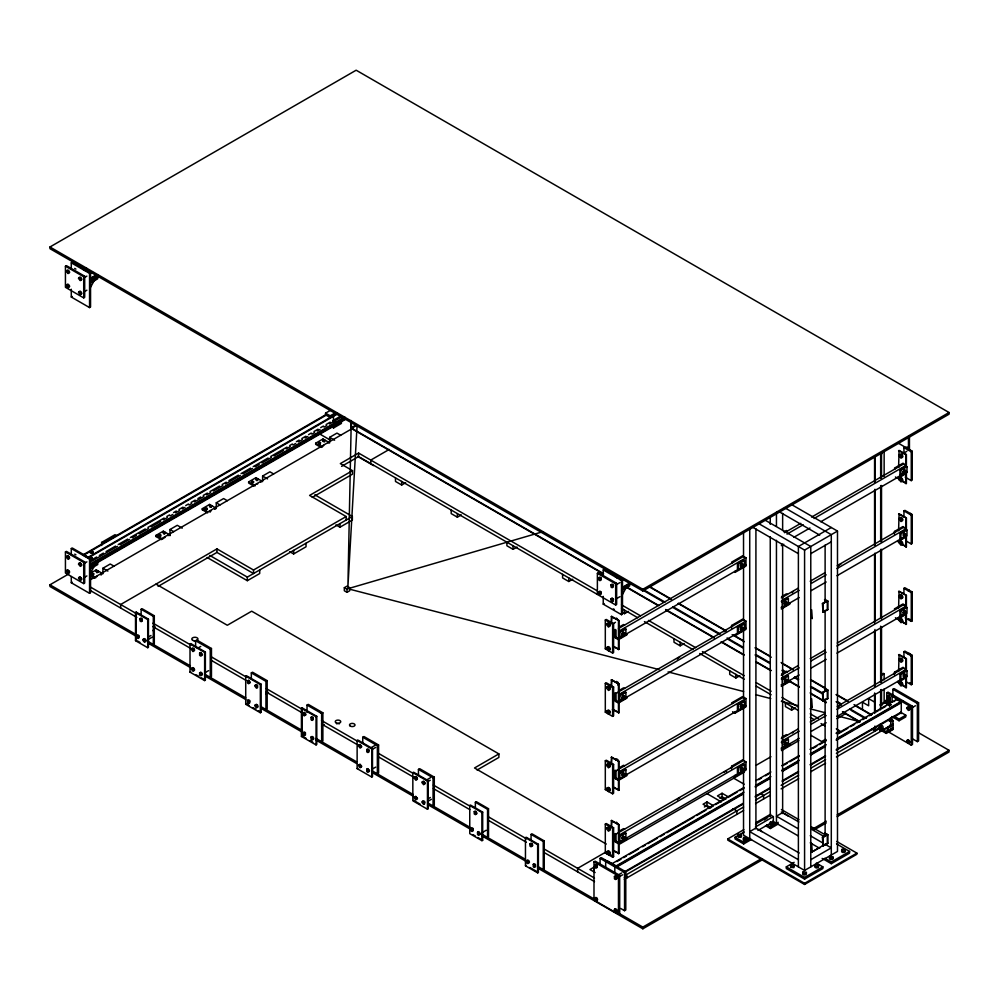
<?xml version="1.0" encoding="UTF-8"?>
<svg xmlns="http://www.w3.org/2000/svg" width="999" height="999" viewBox="0 0 999 999"><rect width="100%" height="100%" fill="white"/><g stroke="black" fill="none" stroke-linecap="round" stroke-linejoin="round"><path stroke-width="1.5" d="M351.236 421.89L347.889 587.175L357.13 424.762M742.17 564.91L741.458 564.26L740.759 565.734M786.051 602.921C786.026 600.674 783.366 604.345 785.339 603.945M904.657 471.103C904.47 468.693 901.96 473.039 904.132 472.003M904.657 611.85C904.632 609.615 901.972 613.274 903.945 612.887M67.745 285.14L68.993 285.252L68.481 286.401M79.932 292.17L80.482 291.671L81.369 292.782M67.745 570.866L68.993 570.991L68.481 572.127M79.932 563.823L80.482 563.324L81.369 564.435M79.932 577.897L80.669 577.472L81.369 578.508M137.587 635.963L138.836 636.088L138.324 637.225M144.181 639.76C144.83 637.849 146.666 641.982 144.718 640.883M192.695 668.756C193.344 666.845 195.18 670.978 193.232 669.879M256.194 685.714L257.292 685.614L257.292 687.075M311.9 717.881L312.999 717.781M367.607 769.742C368.256 767.831 370.105 771.977 368.156 770.878M415.509 777.697C416.171 775.786 418.007 779.919 416.059 778.82M478.409 832.729C479.07 830.818 480.906 834.952 478.958 833.865M528.971 862.137L527.747 860.614M608.104 647.926L608.965 647.427L609.815 648.9M595.704 865.683L596.803 865.584M608.104 788.673C608.666 786.588 611.051 790.709 608.965 790.147M595.704 898.538C596.353 896.627 598.189 900.761 596.241 899.662M900.661 479.021C901.223 476.935 903.596 481.056 901.51 480.494M900.661 596.016C901.223 593.93 903.596 598.051 901.51 597.489M908.091 740.808C908.728 738.91 910.613 742.994 908.64 741.932M746.353 839.585L745.142 840.284L743.943 839.585M791.22 866.682L791.782 867.469M624.45 698.351L624.45 695.928L623.239 696.628L623.239 699.038M624.45 775.761L624.45 773.351L623.239 774.038L623.239 776.46M743.056 629.87L743.056 627.459L741.845 628.159L741.845 630.569M743.056 707.28L743.056 704.869L741.845 705.569L741.845 707.979M786.937 604.532L786.937 602.122L785.127 604.37L785.726 605.232M786.937 681.955L786.937 679.532L785.726 680.232L785.726 682.642M905.544 536.063L905.544 533.641L904.332 534.34L904.332 536.75M905.544 613.473L905.544 611.063L904.332 611.763L904.332 614.173M153.097 630.769L154.982 626.535M81.369 279.146L80.482 279.221M81.369 293.219L80.482 293.294M81.369 564.872L80.482 564.959M81.369 578.945L80.482 579.033M140.909 618.93L142.345 619.979M192.72 648.851L194.056 649.412L193.232 650.174M248.426 700.711L249.65 701.036L249.313 702.26M361.176 766.445L360.177 764.722M423.339 801.697L424.675 802.272L424.051 803.171M471.853 828.72L472.752 828.646M599.725 577.971L600.624 577.897M608.141 623.925L608.965 623.663L609.79 624.875M609.79 688.723L608.965 688.973M534.14 864.684L535.364 865.022L535.039 866.245M608.141 764.672L608.965 764.422L609.79 765.634M615.322 909.639L616.67 910.214L615.846 910.976M900.686 455.02L906.805 451.311M900.686 682.879L901.51 682.617L902.334 683.828M892.582 721.478L891.67 720.142M908.116 707.754L909.452 708.316L908.64 709.078M85.452 270.904L85.814 270.105M85.452 556.63L85.814 555.831M90.759 552.197L90.385 552.984L92.77 553.359L93.132 552.559L92.133 551.985M92.058 574.2L91.758 574.837L93.656 575.124L93.157 574.025M98.339 571.203L96.141 571.54L97.54 570.741M96.628 576.885L96.928 576.248M101.024 574.35L102.41 573.551M101.024 575.112L101.311 574.475M159.091 535.489L158.804 536.126L160.702 536.426L160.19 535.327M165.384 532.492L163.187 532.829L164.585 532.03M163.674 538.186L165.072 537.375M168.069 535.651L169.455 534.84M209.802 506.218L209.515 506.855L211.413 507.142L210.901 506.043M210.002 511.438L211.388 510.639M210.002 512.2L210.29 511.563M214.385 508.903L215.784 508.104M256.119 479.47L256.631 480.569L257.73 480.407L257.218 479.308M260.702 482.167L262.1 481.356M318.781 443.306L319.293 444.405L320.392 444.23L319.88 443.131M323.164 440.771L322.877 441.396L324.775 441.695L324.263 440.596M323.364 445.991L323.651 445.354M617.407 578.021L617.769 577.222M741.608 836.138L741.096 837.249L737.761 836.725M743.731 838.773L743.219 839.884L744.63 840.696L746.553 840.396L747.065 839.285M764.485 819.979L764.997 818.868L766.92 818.568M770.454 823.351L769.942 824.462L771.353 825.274L773.276 824.974L773.788 823.863M794.317 866.57L793.793 867.681L790.471 867.157M803.171 873.089L802.659 874.2L804.07 875.012L805.993 874.712L806.505 873.601M815.359 866.046L814.847 867.157L816.258 867.969L818.181 867.681L818.693 866.57M829.894 857.666L829.37 858.778L830.781 859.59L832.704 859.29L833.228 858.178M845.416 851.136L844.892 852.247L842.969 852.547L841.57 851.735M740.946 628.146L740.833 629.233L741.832 628.958M740.946 768.893L740.946 770.092L741.832 769.717M784.827 680.219L784.715 681.306M90.572 287.25L95.042 279.046M90.572 572.976L95.042 564.772M621.778 595.741L626.248 587.524M903.583 534.115L903.583 535.576M67.27 270.779L67.87 269.93L69.68 272.178L69.081 273.039L67.87 272.34M67.27 284.865L67.87 284.003L69.68 286.251L69.081 287.113L67.87 286.413M79.458 277.822L80.07 276.96L81.881 279.221L81.269 280.07L80.07 279.37M79.458 291.895L80.07 291.034L81.881 293.294L81.269 294.143L80.07 293.456M67.27 556.518L67.87 555.656L69.68 557.904L69.081 558.766L67.87 558.066M67.27 570.591L67.87 569.73L69.68 571.977L69.081 572.839L67.87 572.14M79.458 563.548L80.07 562.687L81.881 564.947L81.269 565.809L80.07 565.109M79.458 577.622L80.07 576.773L81.881 579.02L81.269 579.882L80.07 579.183M140.409 618.868L141.009 618.006L142.22 618.706L142.22 621.116M137.113 635.689L137.725 634.827L138.923 635.526L138.923 637.936M143.694 639.485L144.306 638.623L145.504 639.323L146.116 640.883L145.504 641.733L144.306 641.046M153.084 637.362L153.684 636.513M192.22 648.776L192.819 647.914L194.018 648.613L194.63 650.174L194.018 651.023L192.819 650.337M192.22 668.481L192.819 667.619L194.018 668.319L194.63 669.879L194.018 670.729L192.819 670.042M200.012 672.989L200.624 672.127L201.823 672.827L202.435 674.375L201.823 675.237L200.624 674.537M247.914 680.943L248.526 680.082L250.337 682.329L249.725 683.191L248.526 682.492M255.719 685.439L256.331 684.577L257.53 685.277L257.53 687.699M247.914 700.649L248.526 699.787L249.725 700.486L249.725 702.896M255.719 705.144L256.331 704.283L257.53 704.982L258.129 706.543L257.53 707.404L256.331 706.705M303.621 713.099L304.233 712.237L306.044 714.497L305.432 715.346L304.233 714.66M311.426 717.607L312.025 716.745L313.236 717.444L313.236 719.854M303.621 732.804L304.233 731.942L305.432 732.642L305.432 735.052M311.426 737.312L312.025 736.45L313.236 737.15L313.836 738.698L313.236 739.56L312.025 738.86M359.328 745.266L359.94 744.405L361.75 746.653L361.139 747.514L359.94 746.815M367.132 749.762L367.732 748.9L368.943 749.6L368.943 752.022M359.328 764.972L359.94 764.11L361.75 766.358L361.139 767.22L359.94 766.52M367.132 769.467L367.732 768.618L369.543 770.866L368.943 771.727L367.732 771.028M415.035 777.422L415.646 776.56L416.845 777.259L417.457 778.82L416.845 779.67L415.646 778.983M422.839 781.93L423.439 781.068L425.249 783.316L424.65 784.178L423.439 783.478M415.035 797.127L415.646 796.265L417.457 798.526L416.845 799.375L415.646 798.688M422.839 801.635L423.439 800.773L424.65 801.473L424.65 803.883M599.225 577.909L599.825 577.047L601.036 577.747L601.036 580.157M599.225 591.982L599.825 591.121L601.036 591.82L601.036 594.23M611.413 584.939L612.012 584.078L613.224 584.777L613.224 587.187M474.65 811.837L475.249 810.976L477.06 813.223L476.461 814.085L475.249 813.386M607.554 623.838L608.254 622.839L609.665 623.651L610.364 625.461L609.665 626.473M615.771 619.093L616.483 618.094L618.593 620.716M471.353 828.658L471.953 827.796L473.164 828.496L473.164 830.906M607.554 647.602L608.254 646.603L609.665 647.414L610.364 649.225L609.665 650.224M477.934 832.454L478.546 831.593L480.344 833.853L479.745 834.714L478.546 834.015M607.554 687.175L608.254 686.176L609.665 686.987L610.364 688.811L609.665 689.809M617.894 685.064L618.593 684.065L617.894 682.242L616.483 681.43M607.554 710.938L608.254 709.939L609.665 710.751L610.364 712.562L609.665 713.561M530.357 843.993L530.956 843.144L532.167 843.83L532.767 845.391L532.167 846.253L530.956 845.554M527.06 860.813L527.659 859.964L528.871 860.651L529.47 862.212L528.871 863.074L527.659 862.374M533.641 864.622L534.24 863.76L535.452 864.46L535.452 866.87M607.554 764.597L608.254 763.598L609.665 764.41L610.364 766.221L609.665 767.22M615.771 759.852L616.483 758.84L617.894 759.665L618.593 761.475M607.554 788.348L608.254 787.349L609.665 788.161L610.364 789.984L609.665 790.983M607.554 827.934L608.254 826.935L609.665 827.746L610.364 829.557L609.665 830.556M595.229 865.409L595.829 864.547L597.04 865.246L597.04 867.656M607.554 851.697L608.254 850.686L609.665 851.51L610.364 853.321L609.665 854.32L608.254 853.508M608.516 854.982L609.215 853.983L608.516 852.172L607.105 851.36L606.405 852.359L607.105 854.17M900.099 454.945L900.811 453.933L902.209 454.757L902.921 456.568L902.209 457.567M908.328 450.187L909.028 449.188L910.439 450M595.229 898.263L595.829 897.402L597.04 898.101L597.639 899.649L597.04 900.511L595.829 899.812M614.822 876.722L615.434 875.861L616.633 876.56L617.245 878.121L616.633 878.97L615.434 878.283M623.126 871.927L623.726 871.066L624.937 871.765L624.937 874.187M900.099 478.696L900.811 477.697L902.209 478.509L902.921 480.319L902.209 481.331M614.822 909.577L615.434 908.715L616.633 909.415L617.245 910.963L616.633 911.825L615.434 911.125M624.937 907.03L624.937 904.619M900.099 518.281L900.811 517.282L902.209 518.094L902.921 519.905L902.209 520.904M900.099 542.032L900.811 541.033L902.209 541.845L902.921 543.668L902.209 544.667M900.099 595.691L900.811 594.692L902.209 595.504L902.921 597.315L902.209 598.326M908.328 590.946L909.028 589.947M900.099 619.455L900.811 618.456L902.209 619.268L902.921 621.078L902.209 622.077M900.099 659.028L900.811 658.029L902.209 658.841L902.921 660.664L902.209 661.663M908.328 654.283L909.028 653.284L910.439 654.095L911.138 655.906M888.011 696.365L888.623 695.504L890.434 697.752L889.822 698.613L888.623 697.914M900.099 682.792L900.811 681.793L902.209 682.604L902.921 684.415L902.209 685.414M888.835 732.042L889.447 731.181M890.434 730.606L889.822 731.468L888.623 730.769M907.616 707.679L908.216 706.817L909.427 707.517L910.027 709.078L909.427 709.927L908.216 709.24M917.731 705.144L918.331 704.283L916.52 702.035M907.616 740.534L908.216 739.672L910.027 741.92L909.427 742.781L908.216 742.082M917.731 737.986L917.731 735.576M92.595 272.24L91.334 272.54L91.334 271.678M159.303 535.764L160.502 535.764M323.376 441.034L324.151 441.62L324.151 440.846M815.721 866.52L815.721 867.207M832.467 858.653L830.132 858.653M741.096 627.921L742.17 627.809M741.096 768.681L742.195 768.768M248.489 680.843L249.126 680.794M313.149 719.193L313.149 718.006M304.195 732.717L305.02 732.791M367.707 749.675L369.043 750.649M600.948 579.495L600.948 578.296M599.8 591.883L600.624 591.97M600.948 593.568L600.948 592.382M611.987 584.852L613.249 585.576L612.812 586.563M611.987 598.925L612.624 598.863M473.076 830.244L473.076 829.058M608.229 710.838L609.702 711.688M900.773 541.933L902.334 543.069M609.702 829.669L608.965 829.732M608.229 851.585L609.79 852.721M596.952 866.995L596.952 865.808M615.396 876.635L616.733 877.609M900.773 619.343L902.247 620.204L901.51 621.253M92.37 574.388L92.857 575.062L93.456 574.462M211.201 506.88L210.265 506.331M772.714 826.335L773.026 825.674M803.72 873.413L803.72 874.387M817.619 867.357L817.619 866.37M622.864 696.078L622.127 697.339L622.864 697.764M903.758 533.928L904.657 534.003M785.152 679.819L786.051 679.894M622.864 836.825L622.127 838.099L622.864 838.511M49.95 246.99L356.156 70.205L949.05 412.512L949.05 414.198L642.844 590.983L49.95 248.676L49.95 246.99L642.844 589.298L949.05 412.512M65.434 266.209L66.409 265.634L84.69 276.199L84.69 297.315L83.716 297.877L65.434 287.312L65.434 266.209L83.716 276.76L84.69 276.199M71.279 269.043L71.279 262.824L72.253 262.262L90.547 272.814L90.547 307.018L89.56 307.58L71.279 297.028L71.279 289.248M83.741 269.418L86.438 267.869M71.279 262.824L89.56 273.376L90.547 272.814M84.603 277.447L86.876 276.124M89.86 278.559L96.603 274.663M90.459 278.908L97.215 275.012M90.459 280.182L98.564 275.499M90.459 280.881L98.564 276.211M91.034 281.268L97.727 277.397L97.727 278.796L91.034 282.667M71.279 297.028L72.253 296.466M84.603 291.521L86.876 290.209M65.434 551.935L66.409 551.373L84.69 561.925L84.69 583.041L83.716 583.603L65.434 573.039L65.434 551.935L83.716 562.487L84.69 561.925M71.279 554.77L71.279 548.551L72.253 547.989L90.547 558.541L90.547 592.744L89.56 593.319L71.279 582.754L71.279 576.535M101.636 545.491L101.636 542.432L115.047 534.69L116.508 535.539M335.414 412.812L330.182 415.821L330.182 417.52L325.549 414.835L325.549 413.149L330.781 410.139M83.129 554.807L326.124 414.51M83.741 555.157L326.723 414.872M87.762 557.479L337.5 413.286M87.762 558.179L337.5 413.998M71.279 548.551L89.56 559.115L90.547 558.541M84.603 563.174L86.876 561.863M89.885 560.901L96.628 557.005M99.338 555.444L103.384 553.109M106.081 551.548L115.534 546.091M118.232 544.53L127.685 539.073M130.382 537.512L145.23 528.946M147.927 527.385L164.123 518.031M166.833 516.471L169.53 514.91M173.576 512.574L176.274 511.013M178.983 509.465L183.029 507.117M185.727 505.556L188.424 504.008M191.121 502.447L195.18 500.112M197.877 498.551L200.574 496.99M203.272 495.429L207.33 493.094M210.027 491.533L219.48 486.076M222.178 484.515L226.224 482.18M228.921 480.619L238.374 475.162M241.071 473.613L250.524 468.156M253.222 466.595L268.069 458.017M270.766 456.468L286.975 447.115M289.673 445.554L292.37 443.993M296.416 441.658L299.126 440.097M301.823 438.536L305.869 436.201M308.566 434.64L311.276 433.079M313.973 431.518L318.019 429.183M320.716 427.622L323.414 426.061M326.124 424.513L330.169 422.165M339.473 416.795L332.867 420.616L337.5 423.289M136.388 636.388L49.95 586.488L49.95 584.802L68.831 573.901M91.846 561.176L117.495 546.366M120.192 544.805L129.645 539.348M132.343 537.799L136.388 535.452M139.086 533.891L148.539 528.446M151.236 526.885L160.689 521.428M163.386 519.867L167.432 517.532M170.142 515.971L172.839 514.41M175.537 512.849L179.583 510.514M182.293 508.953L184.99 507.392M189.036 505.057L191.733 503.496M194.43 501.948L203.883 496.491M206.581 494.93L210.639 492.594M213.336 491.033L222.789 485.576M225.487 484.016L240.334 475.449M243.032 473.888L252.485 468.431M255.182 466.87L259.228 464.535M261.938 462.974L271.378 457.517M274.076 455.956L283.529 450.499M286.226 448.951L290.284 446.603M292.982 445.042L295.679 443.494M298.376 441.933L302.435 439.597M305.132 438.037L307.829 436.476M311.875 434.14L314.585 432.579M317.282 431.019L319.98 429.458M324.026 427.122L326.723 425.562M329.433 424.001L341.396 417.095M89.86 564.298L344.817 417.095M90.459 564.647L344.106 418.206M142.507 535.164L145.205 533.603M161.401 524.25L164.098 522.689M265.347 464.235L268.044 462.687M284.24 453.334L286.95 451.773M90.459 565.909L345.429 418.706M90.459 566.62L345.429 419.418M91.034 566.995L97.727 563.124L97.727 564.535L91.034 568.394M331.281 426.598L333.604 427.934L341.396 423.426L341.396 421.74M71.279 582.754L72.253 582.192M90.172 573.401L96.266 569.88L102.972 573.751M161.363 539.622L155.994 536.525L155.994 535.389L163.312 531.168L170.017 535.039M207.68 512.874L202.322 509.777L202.322 508.653L209.628 504.433L216.333 508.304M254.008 486.126L248.639 483.029L248.639 481.905L255.956 477.684L262.662 481.555M321.041 447.427L315.684 444.33L315.684 443.206L323.002 438.986L329.695 442.844M84.603 577.247L86.876 575.936M155.994 536.525L159.653 534.403M202.322 509.777L204.758 508.366M102.922 572.877L102.922 568.231L110.24 564.01L113.961 566.158M169.967 535.714L169.967 529.52L177.285 525.299L182.23 528.159M216.284 507.43L216.284 502.784L223.601 498.563L227.322 500.699M262.612 480.681L262.612 476.036L269.917 471.815L273.639 473.963M329.645 441.983L329.645 437.337L336.963 433.104L340.684 435.252M355.906 425.05L351.036 427.859L603.533 573.638M356.268 425.674L351.398 428.496L351.398 422.265M90.809 579.507L353.396 427.897M597.252 590.846L358.591 453.059L340.309 463.611L352.497 470.654L352.497 474.163L312.275 497.39M341.608 466.371L358.591 456.568L615.671 604.994L616.645 604.432L616.645 583.316L598.351 572.764L597.377 573.326L597.377 594.43L598.351 593.868M346.154 520.054L346.154 516.533L253.521 570.017L216.945 548.901L120.654 604.507L120.654 608.016M352.497 470.654L309.59 495.417L346.154 516.533M389.235 449.438L370.779 460.089L370.779 463.611M158.104 586.401L216.945 552.422L253.521 573.538L253.521 570.017M135.514 612.524L136.251 612.1L148.439 619.143L148.439 647.29L147.715 647.714L135.514 640.671L135.514 612.524L147.715 619.567L148.439 619.143M141.134 609.29L142.108 608.728L154.296 615.759L154.296 643.918L153.322 644.48L153.322 616.321L141.134 609.29L141.134 615.209M153.322 616.321L154.296 615.759M395.479 477.872L395.479 481.443L401.673 485.014L405.619 482.742M135.514 640.671L136.251 640.259L136.251 612.1M209.802 555.456L247.327 577.11L352.347 516.483L352.347 520.054L339.96 527.197L335.939 524.887M148.339 637.012L150.974 635.489M207.13 557.479L247.327 580.694L259.703 573.538L259.703 569.967M289.623 551.623L293.644 553.946L306.031 546.79L306.031 543.219M148.052 639.56L152.01 637.275M190.01 643.98L190.734 643.556L205.369 652.01L205.369 680.157L204.633 680.581L190.01 672.14L190.01 643.98L204.633 652.434L205.369 652.01M195.617 640.746L196.828 640.047L211.463 648.488L211.463 676.635L210.24 677.347L210.24 649.188L195.617 640.746L195.617 646.678M197.352 648.401L200.762 646.428M210.24 649.188L211.463 648.488M451.186 510.027L451.186 513.611L457.367 517.182L461.326 514.897M190.01 672.14L190.734 671.715M344.33 587.687L347.015 586.138L349.687 587.687L349.687 590.771L347.015 592.32L344.33 590.771L344.33 587.687L347.015 589.223L349.687 587.687M205.157 672.602L208.566 670.641M245.717 676.148L246.441 675.724L261.076 684.165L261.076 712.324L260.339 712.737L245.717 704.295L245.717 676.148L260.339 684.59L261.076 684.165M251.323 672.901L252.535 672.202L267.17 680.644L267.17 708.803L265.946 709.502L265.946 681.355L251.323 672.901L251.323 678.833M265.946 681.355L267.17 680.644M506.893 542.195L506.893 545.766L513.074 549.338L517.032 547.065M245.717 704.295L246.441 703.87L249.101 705.406M265.821 693.88L268.481 692.344M301.423 708.303L302.148 707.879L316.783 716.333L316.783 744.48L316.046 744.904L301.423 736.463L301.423 708.303L316.046 716.758L316.783 716.333M307.03 705.069L308.241 704.37L322.877 712.811L322.877 740.958L321.653 741.67L321.653 713.511L307.03 705.069L307.03 712.474M321.653 713.511L322.877 712.811M562.587 574.35L562.587 577.934L568.781 581.505L572.739 579.22M301.423 736.463L302.148 736.038L302.148 707.879M321.528 726.048L324.188 724.512M603.234 576.161L603.234 569.942L604.208 569.38L622.489 579.932L622.489 614.135L621.515 614.697L603.234 604.145L603.234 596.378M619.717 579.57L622.414 578.009M597.377 573.326L615.671 583.878L616.645 583.316M603.234 569.942L621.515 580.494L622.489 579.932M615.409 585.214L619.967 582.592M357.13 740.471L357.854 740.047L372.49 748.488L372.49 776.648L371.753 777.06L357.13 768.618L357.13 740.471L371.753 748.913L372.49 748.488M362.737 737.237L363.948 736.525L378.584 744.967L378.584 773.126L377.36 773.825L377.36 745.679L362.737 737.237L362.737 743.156M622.414 587.3L630.506 582.629M622.414 588.011L630.506 583.329M621.64 589.16L629.682 584.515L629.682 585.913L621.64 590.559M603.234 604.145L604.208 603.583M615.409 599.3L619.967 596.665M371.241 747.589L374.65 745.629M881.031 454.233L881.805 453.783M377.36 745.679L378.584 744.967M372.265 749.387L375.686 747.414M605.307 620.004L606.281 619.442L613.598 623.663L613.598 652.497L612.624 653.059L605.307 648.838L605.307 620.004L612.624 624.238L613.598 623.663M611.151 622.702L611.638 616.346L618.955 620.566L618.955 649.4L613.598 646.865M898.588 467.37L899.075 450.399L906.393 454.632L906.393 466.77M903.945 453.658L903.945 447.589L904.919 447.028M909.44 436.039L909.44 448.476L908.453 449.038L908.453 436.6M622.015 612.237L624.487 613.661L628.446 611.388M357.13 768.618L357.854 768.194M613.099 623.663L615.459 622.302M611.151 616.633L618.955 620.566M898.588 450.686L906.393 454.632M903.945 447.589L911.263 451.81L912.237 451.248L898.014 443.007M372.265 769.093L375.686 767.12M618.718 627.335L623.588 624.512L624.562 625.074M784.003 531.905L786.438 530.494L787.412 531.056M618.468 628.596L743.531 556.393M784.552 532.704L800.773 523.351M811.575 517.107L903.945 463.773L902.971 463.211L894.442 468.144L895.416 468.706M897.964 467.332L899.175 466.633M618.955 631.131L745.978 557.792L745.978 566.071L735.002 572.402L735.002 571.278M786.987 534.115L803.208 524.75M814.01 518.518L905.893 465.459L903.458 464.06M618.831 632.017L624.924 628.496L625.911 629.058L625.911 634.69L619.805 638.211L618.831 637.649L618.831 632.017L619.805 632.579L625.911 629.058M737.437 563.536L743.531 560.027L744.505 560.589L744.505 566.221L738.411 569.73L737.437 569.168L737.437 563.536L738.411 564.098L744.505 560.589M899.924 469.73L906.018 466.208L906.992 466.77L906.992 472.402L900.898 475.924L899.924 475.362L899.924 469.73L900.898 470.292L906.992 466.77M623.463 634.44L622.252 635.139L621.653 634.278L623.463 632.017L624.063 632.879M742.07 565.958L740.858 566.658L740.259 565.796L740.858 564.248L742.07 563.548L742.669 564.41M904.557 472.152L903.346 472.852L902.746 471.99L904.557 469.742L905.156 470.591M618.831 637.649L623.713 634.827M899.924 475.362L902.359 473.951M745.978 564.947L618.468 638.561L616.033 637.15M793.743 537.362L809.964 528.009M820.766 521.765L906.393 472.34M781.318 545.666L783.765 544.255M895.416 476.973L897.851 478.384L906.393 473.464M605.307 648.838L606.281 648.276M898.588 476.473L899.075 479.233M898.588 479.508L906.393 483.454L906.393 471.316M905.169 477.122L911.263 480.644L912.237 480.069L912.237 451.248M831.293 527.509L798.388 546.503L798.388 866.857M412.837 772.627L413.561 772.202L428.196 780.656L428.196 808.803L427.46 809.227L412.837 800.786L412.837 772.627L427.46 781.081L428.196 780.656M418.444 769.392L419.655 768.693L434.29 777.135L434.29 805.281L433.067 805.993L433.067 777.834L418.444 769.392L418.444 775.324M759.19 523.876L804.582 550.087L837.487 531.081L837.487 851.435L804.582 870.441L743.531 835.189L743.531 771.44M810.776 553.658L831.293 541.808M425.799 780.419L430.357 777.784M433.067 777.834L434.29 777.135M427.972 781.543L430.257 780.231M605.307 683.353L606.281 682.792L613.598 687.012L613.598 715.833L612.624 716.395L605.307 712.175L605.307 683.353L612.624 687.574L613.598 687.012M611.151 686.038L611.638 679.695L618.955 683.915L618.955 712.737L612.375 709.502M898.588 530.719L899.075 513.748L906.393 517.969L906.393 530.107M903.945 516.995L903.945 510.926L904.919 510.364L912.237 514.585L912.237 543.419L911.263 543.98L906.393 541.158M674 638.673L674 642.257L680.194 645.829L684.153 643.543M611.151 679.969L618.955 683.915M898.588 514.023L906.393 517.969M903.945 510.926L911.263 515.147L912.237 514.585M477.072 770.017L498.888 757.429L498.888 753.908L474.513 767.981L606.268 844.055M428.084 798.8L430.357 797.489M618.718 690.671L623.588 687.849L624.562 688.411M731.593 628.259L731.593 625.499L742.557 619.168L745.978 621.141L745.978 629.407L735.002 635.751L735.002 634.615M781.568 596.64L786.438 593.831L787.412 594.393M894.442 534.24L894.442 531.48L902.971 526.548L903.945 527.11L837.249 565.621M427.972 801.248L431.393 799.287M626.997 696.977L626.997 698.101L618.468 703.021L615.059 701.061L615.059 692.782L616.033 693.343L743.531 619.73M781.318 597.914L798.064 588.249M810.226 581.231L825.087 572.639M618.955 694.467L745.978 621.141M781.593 600.574L799.15 590.434M811.313 583.416L826.173 574.837M836.987 568.593L905.893 528.808L903.458 527.397M618.831 695.354L624.924 691.832L625.911 692.394L625.911 698.026L619.805 701.548L618.831 700.986L618.831 695.354L619.805 695.916L625.911 692.394M737.437 626.885L743.531 623.364L744.505 623.925L744.505 629.557L738.411 633.066L737.437 632.504L737.437 626.885L738.411 627.447L744.505 623.925M899.924 533.066L906.018 529.545L906.992 530.107L906.992 535.739L900.898 539.26L899.924 538.698L899.924 533.066L900.898 533.628L906.992 530.107M788.386 598.588L787.412 598.026L781.318 601.548L782.292 602.11L788.386 598.588L788.386 604.22L782.292 607.742L781.318 607.18M623.463 697.777L622.252 698.476L621.653 697.614L623.463 695.366L624.063 696.216M742.07 629.295L740.858 629.994L740.259 629.133L740.858 627.584L742.07 626.885L742.669 627.747M785.951 603.97L784.739 604.657L784.14 603.808L784.739 602.247L785.951 601.548L786.55 602.409M621.278 699.575L624.924 697.464M745.978 628.284L618.468 701.897L616.033 700.486M781.318 607.879L799.15 597.589M811.313 590.559L826.173 581.98M836.987 575.736L906.393 535.676L906.393 546.79L899.075 542.569M781.318 609.003L789.859 604.083L789.859 602.946M906.393 536.8L897.851 541.72L897.851 540.596M605.307 712.175L606.281 711.613M824.5 602.659L825.112 599.487L827.909 601.111L827.909 609.552L823.039 612.362L822.427 603.571L827.297 600.761M469.755 805.494L470.492 805.069L482.679 812.112L482.679 840.259L481.943 840.683L469.755 833.641L469.755 805.494L481.943 812.537L482.679 812.112M475.362 802.259L476.336 801.697L488.523 808.728L488.523 836.887L487.549 837.449L487.549 809.29L475.362 802.259L475.362 808.179M822.427 603.571L827.909 601.111M823.638 611.313L827.909 609.552M487.549 809.29L488.523 808.728M729.707 670.841L729.707 674.412L735.901 677.984L739.859 675.711M605.307 760.763L606.281 760.202L613.598 764.422L613.598 793.243L612.624 793.805L605.307 789.585L605.307 760.763L612.624 764.984L613.598 764.422M611.151 763.448L611.638 757.105L618.955 761.325L618.955 790.147L613.598 787.624M898.588 608.129L899.075 591.158L906.393 595.379L906.393 607.517M903.945 594.405L903.945 588.349L904.919 587.774L912.237 592.007L912.237 620.829L911.263 621.39L905.169 617.869M482.292 832.529L486.238 830.244M611.151 757.379L618.955 761.325M898.588 591.433L906.393 595.379M903.945 588.349L911.263 592.569L912.237 592.007M618.718 768.081L623.588 765.271L624.562 765.833M781.568 674.063L786.438 671.241L787.412 671.803M626.997 774.387L626.997 775.511L618.468 780.444L615.059 778.471L615.059 770.192L616.033 770.753L743.531 697.14M781.318 675.324L798.064 665.659M810.226 658.641L825.087 650.062M837.249 643.031L903.945 604.532L902.971 603.97L894.442 608.891L895.416 609.452M618.955 771.877L745.978 698.551L745.978 706.83L735.002 713.161L732.567 711.75M781.593 677.984L799.15 667.844M811.313 660.826L826.173 652.247M836.987 646.003L905.893 606.218L903.458 604.807M618.831 772.764L624.924 769.255L625.911 769.817L625.911 775.449L619.805 778.958L618.831 778.396L618.831 772.764L619.805 773.326L625.911 769.817M737.437 704.295L743.531 700.774L744.505 701.335L744.505 706.967L738.411 710.489L737.437 709.927L737.437 704.295L738.411 704.857L744.505 701.335M899.924 610.489L906.018 606.967L906.992 607.529L906.992 613.161L900.898 616.67L899.924 616.108L899.924 610.489L900.898 611.051L906.992 607.529M788.386 675.998L787.412 675.436L781.318 678.958L782.292 679.52L788.386 675.998L788.386 681.63L782.292 685.152L781.318 684.59M623.463 775.187L622.252 775.886L621.653 775.024L622.252 773.476L623.463 772.776L624.063 773.638M742.07 706.718L740.858 707.417L740.259 706.555L740.858 704.994L742.07 704.295L742.669 705.157M904.557 612.899L903.346 613.598L902.746 612.737L904.557 610.489L905.156 611.351M899.924 616.108L902.359 614.71M745.978 705.706L618.468 779.32L616.033 777.909M781.318 685.289L799.15 674.999M811.313 667.981L826.173 659.39M836.987 653.159L906.393 613.086L906.393 624.2L898.588 620.267L898.588 617.232M781.318 686.413L789.859 681.493L789.859 680.369M895.416 617.732L897.851 619.143L906.393 614.21M605.307 789.585L606.281 789.023M525.462 837.661L526.198 837.237L538.386 844.267L538.386 872.427L537.649 872.851L525.462 865.808L525.462 837.661L537.649 844.692L538.386 844.267M531.068 834.415L532.042 833.853L544.23 840.896L544.23 869.043L543.256 869.605L543.256 841.458L531.068 834.415L531.068 840.346M543.256 841.458L544.23 840.896M824.5 691.608L825.112 688.448M785.414 702.996L785.414 706.58L791.608 710.152L795.566 707.866M810.451 679.869L827.909 690.059L827.909 698.513L823.039 701.323L822.427 692.532L827.297 689.71M822.427 692.532L827.909 690.059M525.462 865.808L526.198 865.384M605.307 824.1L606.281 823.538L613.598 827.759L613.598 856.593L612.624 857.154L605.307 852.934L605.307 824.1L612.624 828.321L613.598 827.759M611.151 826.797L611.638 820.441L618.955 824.662L618.955 853.496L613.598 850.961M898.588 671.465L899.075 654.495L906.393 658.716L906.393 670.853M903.945 657.754L903.945 651.685L904.919 651.123L912.237 655.344L912.237 684.165L911.263 684.727L906.393 681.917M823.638 700.262L827.909 698.513M611.151 820.728L618.955 824.662M898.588 654.782L906.393 658.716M903.945 651.685L911.263 655.906L912.237 655.344M881.043 674.687L883.366 673.338L884.14 673.788L884.14 679.857M880.656 675.799L884.14 673.788M618.718 831.418L623.588 828.608L624.562 829.17M731.593 769.018L731.593 766.258L742.557 759.914L745.978 761.887L745.978 770.167L735.002 776.498L735.002 775.374M781.568 737.399L786.438 734.59L787.412 735.152M894.442 674.987L894.442 672.227L902.971 667.307L903.945 667.869L837.249 706.38M626.997 837.724L626.997 838.848L618.468 843.78L615.059 841.807L615.059 833.528L616.033 834.09L743.531 760.476L743.531 707.679M781.318 738.661L798.064 728.995M810.226 721.977L825.087 713.398M618.955 835.226L745.978 761.887M781.593 741.333L799.15 731.181M811.313 724.163L826.173 715.584M836.987 709.34L905.893 669.555L903.458 668.144M618.831 836.113L624.924 832.592L625.911 833.154L625.911 838.785L619.805 842.307L618.831 841.732L618.831 836.113L619.805 836.675L625.911 833.154M737.437 767.632L743.531 764.11L744.505 764.672L744.505 770.304L738.411 773.825L737.437 773.263L737.437 767.632L738.411 768.194L744.505 764.672M899.924 673.826L906.018 670.304L906.992 670.866L906.992 676.498L900.898 680.019L899.924 679.457L899.924 673.826L900.898 674.387L906.992 670.866M788.386 739.347L787.412 738.773L781.318 742.294L782.292 742.856L788.386 739.347L788.386 744.967L782.292 748.488L781.318 747.926M623.463 838.523L622.252 839.222L621.653 838.373L623.463 836.113L624.063 836.975M742.07 770.054L740.858 770.753L740.259 769.892L740.858 768.331L742.07 767.644L742.669 768.493M785.951 744.717L784.739 745.416L784.14 744.555L784.739 743.006L785.951 742.307L786.55 743.169M745.978 769.043L618.468 842.656L616.033 841.245M781.318 748.626L799.15 738.336M811.313 731.318L826.173 722.739M836.987 716.495L906.393 676.423M781.318 749.762L789.859 744.829L789.859 743.706M906.393 677.547L897.851 682.479L897.851 681.355M606.443 851.71L577.634 868.343L577.634 871.865M619.417 844.217L744.367 772.077M756.33 765.172L770.941 756.73M781.568 750.599L798.85 740.621M836.925 718.643L846.215 713.274M605.307 852.934L606.281 852.359M899.075 683.328L906.393 687.549L906.393 675.411M593.993 861.875L595.217 861.175L619.692 875.311L619.692 913.511L618.468 914.21L593.993 900.087L593.993 861.875L618.468 876.011L619.692 875.311M600.087 862.949L600.087 858.366L601.311 857.654L625.786 871.79L625.786 909.989L624.562 910.688L620.704 908.466M886.787 700.474L886.787 692.831L887.999 692.132L912.487 706.268L912.487 744.467L911.263 745.167L887.249 731.168L887.249 727.584L888.223 728.159L893.106 725.336L893.106 728.908L888.223 731.73L888.223 728.159M892.881 695.429L892.881 689.322L894.105 688.611L918.581 702.747L918.581 740.946L917.357 741.645L912.199 738.673M713.461 805.731L706.967 801.972L703.071 804.232L709.565 807.979M728.583 797.002L722.077 793.256L717.444 795.928L723.95 799.675M892.119 702.26L892.119 696.203L893.593 695.354M884.814 700.986L887.487 699.437L888.71 700.137L888.71 701.273L886.026 702.821L884.814 700.986L886.026 701.685L888.71 700.137M881.031 704.158L889.56 699.225L890.296 699.65L890.296 704.245M704.37 806.992L706.967 805.494L710.863 807.741M719.767 798.101L722.077 796.765L725.986 799.025M890.296 699.65L880.544 705.282L879.819 704.857M881.031 705.781L881.805 705.344M890.783 705.144L889.197 704.645L889.322 703.733L890.783 704.582L889.56 705.843L886.275 703.234L887.249 702.672L889.934 703.658L887.249 702.672M825.586 739.26L821.665 741.52L810.701 735.189M836.038 733.229L839.959 730.968L836.3 728.858M743.893 787.562L611.525 863.973L616.158 866.657L743.119 793.356M756.043 780.544L770.903 771.965M781.705 765.721L799.262 755.581M810.064 749.35L826.273 739.984M837.087 733.753L896.515 699.437L901.148 702.11L836.313 739.547M886.275 703.234L888.96 704.22L889.934 703.658M616.92 861.563L620.978 859.227M623.676 857.666L626.373 856.106M629.083 854.545L638.536 849.088M642.582 846.74L645.292 845.191M647.989 843.631L657.442 838.173M660.152 836.613L664.198 834.265M666.895 832.704L693.918 817.107M696.615 815.559L706.068 810.089M708.766 808.541L712.824 806.193M715.521 804.632L724.974 799.175M727.684 797.614L737.137 792.157M739.834 790.596L743.893 788.261M758.74 779.682L761.45 778.121M765.496 775.786L768.194 774.225M784.402 764.872L787.112 763.311M789.809 761.75L799.262 756.293M812.774 748.488L816.82 746.153M819.53 744.592L826.273 740.696M838.436 733.678L847.889 728.221M850.586 726.66L854.644 724.312M857.342 722.752L860.039 721.203M862.749 719.642L866.795 717.294M869.505 715.734L872.202 714.185M874.899 712.624L878.958 710.277M881.655 708.716L885.713 706.38M893.818 701.698L896.515 699.437M889.934 704.22L888.96 704.22M889.56 705.282L890.783 704.582M615.546 866.295L743.855 792.219M756.018 785.202L770.866 776.623M781.68 770.379L799.237 760.251M810.039 754.008L826.248 744.655M837.05 738.411L900.536 701.76M892.119 696.203L901.273 701.485L902.734 700.636M755.269 786.338L770.129 777.759M782.292 770.741L798.488 761.375M810.651 754.357L825.511 745.778M743.119 794.055L616.158 867.357L616.158 866.657M755.269 787.037L770.129 778.458M782.292 771.44L798.488 762.087M810.651 755.069L825.511 746.49M836.313 740.247L901.148 702.821M617.956 875.112L621.615 873.001M624.263 871.965L743.119 803.346M755.269 796.328L770.129 787.749M782.292 780.731L798.488 771.378M810.039 764.71L825.511 755.781M836.313 749.537L901.148 712.112M624.263 872.664L743.119 804.045M755.269 797.027L770.129 788.448M782.292 781.43L798.488 772.077M810.651 765.059L825.511 756.48M836.313 750.237L901.148 712.811L900.536 712.462M886.787 692.831L911.263 706.967L912.487 706.268M892.881 689.322L917.357 703.446L918.581 702.747M618.993 876.91L622.639 874.799M911.775 707.866L915.434 705.756M872.239 729.195L874.937 730.756L881.031 726.81L874.575 730.544L874.575 727.434M888.873 720.691L890.746 721.778L892.931 720.504L892.981 724.287L836.375 756.967M625.024 875.474L743.556 807.03M755.581 800.087L770.341 791.57M781.118 785.339L798.638 775.224M810.763 768.231L825.599 759.665M836.375 753.446L880.843 727.771M624.325 877.696L626.997 876.148L626.997 877.846M894.192 716.258L899.075 719.068L905.781 715.209L905.781 716.895L899.075 720.766L891.757 716.545M879.819 727.834L879.819 730.893L883.466 728.783M892.931 723.601L890.746 724.874L890.746 721.778M879.819 730.893L880.544 731.318L890.296 725.686L889.56 725.262M624.325 879.395L743.556 810.551M755.581 803.608L770.341 795.092M781.118 788.86L798.638 778.745M810.763 771.74L825.599 763.186M593.993 900.087L595.217 899.375M882.554 729.582L886.275 731.73L890.296 729.407M881.318 730.556L886.275 733.416L892.981 729.545L892.981 727.859M836.675 841.445L856.892 853.121L856.892 854.257L804.582 884.452L727.734 840.097L727.734 838.96L743.83 829.669M755.906 822.701L770.666 814.185M755.519 824.113L770.916 815.221L773.351 816.633L773.351 821.553L757.954 830.444M751.523 839.422L743.681 843.943L735.052 838.96L735.052 837.274L744.193 832.005M755.394 826.997L773.351 816.633M735.052 837.274L743.681 842.257L750.212 838.486M766.708 824.699L770.404 826.835L778.233 822.314M765.471 825.674L770.404 828.521L778.233 824M617.182 912.287L642.844 927.109L761.55 858.578M812.811 828.983L826.298 821.19M837.087 814.959L949.05 750.324L949.05 752.01L837.087 816.645M537.499 867.969L642.844 928.795L762.899 859.477M814.16 829.894L826.298 822.876M824.5 836.3L825.112 833.141L827.909 834.752L827.909 843.206L823.039 846.016L822.427 837.224L827.297 834.402M822.427 837.224L827.909 834.752M822.427 845.666L827.909 843.206M810.988 852.434L825.112 844.292L831.293 847.864L810.776 859.714M816.333 863.099L822.864 866.857L822.864 868.556L804.582 879.108L786.3 868.556L786.3 866.857L794.13 862.337M813.011 851.435L819.542 847.664M786.3 866.857L804.582 877.422L822.864 866.857M824.774 858.228L831.293 861.987L849.587 851.435L849.587 853.121L831.293 863.685L822.152 858.403M727.734 838.96L804.582 883.328L856.892 853.121M319.243 443.419L319.405 444.155L320.179 443.568M91.334 552.347L91.758 553.271L92.37 552.422M91.334 557.417L91.758 558.341L92.37 557.492M741.458 565.946L740.833 565.896M622.864 634.427L622.227 633.516L623.488 632.792M622.864 775.174L622.227 774.275L623.563 773.701M900.911 454.707L902.334 455.969L901.51 456.743M200.699 672.789L201.923 673.875L201.224 674.525M257.292 706.78L257.118 705.132L256.293 705.906M305.195 714.735L305.02 713.086L304.195 713.848M305.195 734.44L305.195 732.979M900.911 658.803L902.247 659.777M880.044 727.21L880.119 727.921M531.93 845.641L531.743 843.993L530.931 844.754M349.363 588.299L542.557 531.793M83.441 269.742L84.815 269.53M328.047 442.819L329.146 442.657M256.606 484.065L257.705 483.891M214.685 509.028L215.784 508.866M83.441 555.469L84.815 555.257M615.396 576.86L616.77 576.648M741.832 704.919L740.759 706.48M785.714 742.919L784.715 744.642M612.812 600.636L612.812 599M880.381 726.698L880.818 728.184M249.313 682.554L249.313 680.931M476.036 813.461L476.036 811.825M349.375 589.123L659.003 669.567M668.069 671.915L743.581 691.533M755.669 694.667L770.778 698.601M781.343 701.348L797.964 705.656M810.039 708.803L825.149 712.724M837.237 715.858L859.889 721.74M903.583 676.323L903.583 674.862L904.657 674.762M901.51 520.079L902.359 519.58L901.51 518.106M68.481 558.054C70.454 558.441 67.795 554.782 67.77 557.017M201.224 654.82L201.948 654.395L201.224 653.134M360.539 746.802C362.525 747.19 359.852 743.531 359.827 745.766M424.051 783.466L424.775 783.041L424.051 781.78M416.059 796.902L416.958 798.014M257.267 479.595L257.267 480.282L256.268 480.044M771.016 824.65L772.714 824.65L772.714 823.663M906.817 446.965L909.44 448.476M906.018 471.84L906.992 472.402M902.734 481.343L906.393 483.454M894.442 531.48L895.416 532.042M902.734 544.68L906.393 546.79M792.095 504.882L837.487 531.081M784.552 507.667L831.293 534.652L831.293 855.007M779.145 511.7L819.704 535.114M765.384 520.304L810.776 546.503L810.776 866.857M752.434 527.122L798.388 553.658M781.318 543.831L782.292 544.393M908.578 618.718L912.237 620.829M902.734 622.09L906.393 624.2M824.5 599.837L827.297 601.46L827.297 609.902M745.978 557.792L742.557 555.831L731.593 562.162L732.567 562.724M743.531 565.646L744.505 566.221M811.65 609.79L812.262 618.593L811.65 618.231M787.412 603.658L788.386 604.22M906.018 675.936L906.992 676.498M894.442 672.227L895.416 672.789M909.802 682.754L912.237 684.165M901.51 684.727L906.393 687.549M888.71 701.273L887.487 699.437M889.56 705.843L888.099 704.432M900.898 712.387L905.781 715.209M874.837 702.21L868.643 698.638L868.643 705.781L862.462 702.21L862.462 709.365M743.531 628.995L744.505 629.557M917.981 732.392L949.05 750.324M731.593 625.499L732.567 626.061M890.134 718.893L892.931 720.504M890.384 719.268L892.981 720.766M892.119 724.774L893.106 725.336M650.137 586.888L670.391 598.588M678.496 603.259L725.749 630.544M733.853 635.227L743.306 640.684M755.456 647.702L770.304 656.281M781.118 662.512L793.268 669.53M810.813 679.657L825.674 688.236M836.475 694.48L847.277 700.711M854.033 704.607L871.578 714.747M649.775 587.1L671.378 599.575M678.121 603.471L725.386 630.756M732.142 634.652L744.292 641.67M755.094 647.914L771.29 657.267M782.092 663.498L792.894 669.742M836.113 694.68L848.263 701.698M855.007 705.594L871.215 714.959M824.5 688.798L827.297 690.409L827.297 698.863M892.119 728.346L893.106 728.908M643.381 589.61L664.984 602.085M673.089 606.755L720.354 634.04M727.097 637.949L743.306 647.302M756.805 655.094L770.304 662.886M782.467 669.904L785.164 671.465M794.617 676.922L798.663 679.258M812.175 687.062L822.976 693.294M837.824 701.872L840.521 703.433M849.974 708.89L866.183 718.244M644.367 591.021L663.274 601.935M672.727 607.392L718.631 633.903M728.084 639.36L742.944 647.926M755.094 654.944L769.942 663.523M782.092 670.541L784.802 672.102M794.255 677.559L798.301 679.894M810.451 686.912L822.602 693.93M836.113 701.723L841.508 704.844M850.961 710.301L864.46 718.094M616.77 577.597L617.769 578.171M74.7 268.394L75.912 269.093M325.549 413.149L330.182 415.821M626.485 586.888L658.89 605.606M665.646 609.502L714.26 637.562M722.352 642.245L743.955 654.72M756.118 661.738L770.966 670.304M788.523 680.444L799.325 686.675M810.127 692.919L826.323 702.272M842.532 711.625L860.089 721.765M872.239 728.771L874.937 730.331M603.533 574.063L351.036 428.284L351.036 420.492M626.485 587.312L657.542 605.244M665.646 609.927L714.26 637.986M721.003 641.882L743.955 655.132M756.118 662.15L770.966 670.729M788.523 680.868L799.325 687.1M811.475 694.118L826.323 702.697M842.532 712.05L858.74 721.403M787.412 681.068L788.386 681.63M811.65 698.751L812.262 707.542L811.65 707.192M621.515 604.857L640.384 615.746M648.476 620.416L695.654 647.664M702.397 651.548L744.18 675.674M756.318 682.679L771.141 691.246M781.93 697.464L798.101 706.805M810.239 713.81L818.331 718.481M329.645 437.337L334.603 440.197M319.805 434.041L330.307 440.109M621.515 608.366L637.687 617.707M644.43 621.603L692.956 649.625M699.7 653.508L744.18 679.195M756.318 686.201L771.141 694.767M781.93 700.986L798.101 710.326M810.239 717.332L814.285 719.667M821.028 723.563L825.074 725.898M357.617 456.406L373.539 465.596M613.349 608.866L614.323 609.427M315.684 443.206L322.39 447.077M745.978 698.551L742.557 696.578L731.593 702.909L732.567 703.483M624.924 634.128L625.911 634.69M743.531 706.405L744.505 706.967M787.412 744.405L788.386 744.967M614.085 646.578L618.955 649.4M314.835 494.817L352.347 516.483M262.612 476.036L267.557 478.896M615.334 682.092L616.733 682.904M248.639 481.905L255.344 485.776M743.531 769.742L744.505 770.304M731.593 766.258L732.567 766.82M733.728 778.221L744.118 784.215M761.001 793.955L763.598 795.454L763.598 798.975M614.085 709.927L618.955 712.737M824.5 833.491L827.297 835.114L827.297 843.556M781.405 809.54L798.925 819.655M811.063 826.66L824.537 834.44M798.863 821.977L782.642 812.612L776.448 816.195L798.076 828.683M811.026 829.008L824.537 836.812M781.293 812.012L788.686 816.283M836.525 843.893L849.587 851.435M810.239 835.701L822.402 842.731M811.65 843.443L812.262 852.234L811.65 851.885M772.726 821.203L798.076 835.826M810.239 842.856L819.704 848.313M216.284 502.784L220.005 504.932M707.017 793.643L721.303 801.885M732.979 808.641L736.875 810.888L736.875 814.41M799.175 853.021L755.918 828.046L749.725 831.618L798.388 859.714M202.322 508.653L207.68 511.75M758.266 829.57L761.962 831.705M615.334 759.515L616.733 760.326M624.924 774.874L625.911 775.449M169.967 529.52L173.689 531.668M614.085 787.337L618.955 790.147M155.994 535.389L162.7 539.26M498.888 753.908L251.686 611.188L227.31 625.262L155.994 584.09M616.483 822.189L618.593 824.812M615.334 822.851L616.733 823.663M101.636 542.432L103.097 543.281M614.085 850.673L618.955 853.496M609.939 854.482L613.598 856.593M102.922 568.231L107.88 571.091M74.7 554.133L75.912 554.82M604.133 859.752L605.332 860.451M600.087 858.366L624.562 872.489L624.562 910.688M624.562 874.749L626.997 876.148M90.297 574.875L95.667 577.971M90.297 575.998L94.318 578.321M319.842 712.237L321.054 712.936M375.549 744.392L376.76 745.092M595.142 872.539L589.947 869.542L593.843 867.282L593.843 870.803M90.609 587.162L136.826 613.848M152.997 623.176L190.747 644.979M210.964 656.643L246.016 676.885M266.233 688.561L302.635 709.565M321.503 720.466L356.556 740.696M378.122 753.159L413.174 773.388M433.391 785.064L469.792 806.081M488.661 816.97L526.411 838.76M543.931 848.888L594.517 878.084M200.624 652.422L202.435 654.67L201.823 655.531L200.624 654.832M90.609 590.684L136.826 617.357M152.997 626.698L190.747 648.488M210.964 660.164L246.016 680.406M266.233 692.082L302.635 713.086M321.503 723.988L356.556 744.218M378.122 756.668L413.174 776.91M433.391 788.586L469.792 809.602M488.661 820.491L526.411 842.282M543.931 852.397L594.517 881.605M49.95 584.802L136.388 634.702M148.439 641.658L190.409 665.896M204.92 674.275L245.779 697.864M260.627 706.43L302.51 730.606M316.009 738.411L356.531 761.8M372.04 770.753L413.249 794.555M427.747 802.921L469.98 827.297M481.456 833.928L525.349 859.265M537.499 866.283L595.579 899.812M148.539 643.406L190.409 667.582M205.27 676.161L245.779 699.55M260.639 708.129L302.51 732.304M316.009 740.097L356.531 763.486M372.739 772.851L413.249 796.24M428.109 804.819L469.98 828.983M482.13 836.001L525.349 860.951M137.475 640.958L139.91 642.369M196.054 674.787L198.714 676.323M201.373 677.859L204.033 679.395M253.097 707.717L255.756 709.253M258.416 710.789L261.076 712.324M303.484 736.8L306.144 738.336M310.127 740.646L312.787 742.182M413.561 800.361L420.217 804.195M472.927 834.627L475.362 836.038M477.797 837.449L482.679 840.259M529.857 867.494L538.386 872.427M889.035 697.764C891.208 698.813 888.698 694.467 888.523 696.865M68.294 272.19C70.467 273.227 67.957 268.881 67.77 271.291M608.965 687.012L609.702 687.924M608.965 827.759L609.702 828.683M312.45 738.711C314.623 739.76 312.113 735.414 311.925 737.811M842.319 851.623L843.805 852.11L844.654 851.26M740.734 836.088L739.997 837.1L738.511 836.613M905.156 533.928L904.557 533.079L903.346 533.778L903.346 536.188M905.156 674.687L904.557 673.826L903.346 674.525L903.346 676.935M786.55 679.819L785.951 678.97L784.739 679.657L784.739 682.08M910.439 513.349L911.138 515.159M81.369 278.709L80.482 277.597L79.957 278.334M917.357 703.446L917.357 741.645M911.263 451.81L911.263 480.644M911.263 515.147L911.263 543.98M911.263 592.569L911.263 621.39M911.263 655.906L911.263 684.727M911.263 706.967L911.263 745.167M905.893 454.907L905.893 467.045M905.893 471.603L905.893 483.728M905.893 518.244L905.893 530.382M905.893 536.451L905.893 547.077M905.893 595.666L905.893 607.804M905.893 612.35L905.893 624.487M905.893 659.003L905.893 671.141M905.893 675.686L905.893 687.824M901.273 701.485L901.273 713.586M900.898 470.292L900.898 475.924M900.898 533.628L900.898 539.26M900.898 611.051L900.898 616.67M900.898 674.387L900.898 680.019M899.075 719.068L899.075 720.766M897.851 477.26L897.851 478.384M897.851 618.019L897.851 619.143M890.296 718.031L890.296 721.091M886.275 731.73L886.275 733.416M886.026 701.685L886.026 702.821M884.14 450.661L884.14 476.448M884.14 688.96L884.14 702.622M881.518 452.759L881.518 477.684M881.518 485.477L881.518 541.558M881.518 549.35L881.518 619.455M881.518 627.247L881.518 681.78M881.518 689.56L881.518 705.144M881.031 453.034L881.031 477.959M881.031 485.751L881.031 540.284M881.031 549.625L881.031 618.181M881.031 627.522L881.031 682.055M881.031 689.847L881.031 705.431M880.668 452.822L880.668 478.171M880.668 485.539L880.668 541.633M880.668 549.413L880.668 618.393M880.668 626.186L880.668 682.267M880.668 689.635L880.544 709.877M880.544 723.663L880.544 731.318M874.937 456.555L874.937 481.481M874.937 489.273L874.937 545.354M874.937 553.146L874.937 621.703M874.937 629.482L874.937 685.576M874.937 693.368L874.937 712.062M874.937 726.086L874.937 730.756M874.575 456.343L874.575 482.442M874.575 490.234L874.575 545.142M874.575 554.108L874.575 623.051M874.575 630.831L874.575 686.538M874.575 693.156L874.575 713.411M831.293 861.987L831.293 863.685M825.112 545.079L825.112 599.512M825.112 610.389L825.112 688.149M825.112 699.038L825.112 834.327M823.039 603.92L823.039 612.362M823.039 692.881L823.039 701.323M823.039 837.574L823.039 846.016M804.582 550.087L804.582 870.441M804.582 877.422L804.582 879.108M804.582 883.328L804.582 884.452M791.608 706.58L791.608 710.152M782.642 513.411L782.642 530.519M782.642 544.517L782.642 813.548M782.292 602.11L782.292 607.742M782.292 679.52L782.292 685.152M782.292 742.856L782.292 748.488M776.448 512.325L776.448 526.311M776.448 540.309L776.448 823.338M770.254 516.52L770.254 524.3M770.254 536.738L770.254 816.658M770.404 826.835L770.404 828.521M755.918 528.833L755.918 828.97M749.725 529.295L749.725 838.773M743.681 842.257L743.681 843.943M743.531 531.943L743.531 556.83M743.531 566.158L743.531 620.591M743.531 629.919L743.531 698.338M738.411 564.098L738.411 569.73M738.411 627.447L738.411 633.066M738.411 704.857L738.411 710.489M738.411 768.194L738.411 773.825M735.901 674.412L735.901 677.984M735.002 712.037L735.002 713.161M722.077 793.256L722.077 796.765M706.967 801.972L706.967 805.494M680.194 642.257L680.194 645.829M642.844 589.298L642.844 590.983M642.844 927.109L642.844 928.795M626.997 633.628L626.997 634.765L618.468 639.685L615.059 637.712L615.059 629.445L616.033 630.007L616.033 638.274M624.487 610.089L624.487 613.661M621.515 580.494L621.515 614.697M619.805 632.579L619.805 638.211M619.805 695.916L619.805 701.548M619.805 773.326L619.805 778.958M619.805 836.675L619.805 842.307M618.468 620.854L618.468 649.675M618.468 684.19L618.468 713.024M618.468 761.613L618.468 790.434M618.468 824.949L618.468 853.77M618.468 876.011L618.468 914.21M616.033 693.343L616.033 701.623M616.033 770.753L616.033 779.033M616.033 834.09L616.033 842.369M615.671 583.878L615.671 604.994M614.81 872.914L614.81 866.857L616.271 866.021L607.13 860.738L605.669 861.588L605.669 867.631M612.624 624.238L612.624 653.059M612.624 687.574L612.624 716.395M612.624 764.984L612.624 793.805M612.624 828.321L612.624 857.154M611.638 616.346L611.638 622.414M611.638 679.695L611.638 685.764M611.638 757.105L611.638 763.174M611.638 820.441L611.638 826.51M568.781 577.934L568.781 581.505M537.649 844.692L537.649 872.851M513.074 545.766L513.074 549.338M481.943 812.537L481.943 840.683M457.367 513.611L457.367 517.182M427.46 781.081L427.46 809.227M401.673 481.443L401.673 485.014M371.753 748.913L371.753 777.06M358.591 453.059L358.591 456.568M347.015 589.223L347.015 592.32M339.96 523.626L339.96 527.197M337.5 423.988L336.888 421.665L336.888 422.939M333.604 426.236L333.604 427.934M333.479 415.559L333.479 421.665M323.002 438.986L323.002 440.109M316.046 716.758L316.046 744.904M293.644 550.374L293.644 553.946M260.339 684.59L260.339 712.737M255.956 477.684L255.956 478.808M247.327 577.11L247.327 580.694M216.945 548.901L216.945 552.422M209.628 504.433L209.628 505.556M204.633 652.434L204.633 680.581M163.312 531.168L163.312 532.292M147.715 619.567L147.715 647.714M96.266 569.88L96.266 571.003M89.56 273.376L89.56 307.58M89.56 559.115L89.56 593.319M83.716 276.76L83.716 297.877M83.716 562.487L83.716 583.603M838.448 566.071A2.76 1.598 -60 0 1 838.86 565.471M839.322 564.984A2.76 1.598 -60 0 1 840.808 564.348M838.448 706.817A2.76 1.598 -60 0 1 838.86 706.231M839.322 705.731A2.76 1.598 -60 0 1 840.808 705.107M792.132 592.807A2.76 1.598 -60 0 1 792.532 592.22M793.006 591.72A2.76 1.598 -60 0 1 793.506 591.358M792.532 732.966A2.76 1.598 -60 0 1 793.506 732.105M724.025 631.768A2.76 1.598 -60 0 1 726.385 630.769M724.025 772.527A2.76 1.598 -60 0 1 726.698 771.815M677.31 659.103A2.76 1.598 -60 0 1 677.709 658.516M678.184 658.016A2.76 1.598 -60 0 1 679.657 657.392M677.31 799.862A2.76 1.598 -60 0 1 677.709 799.262M678.184 798.763A2.76 1.598 -60 0 1 679.657 798.139M194.081 640.846A3.097 1.786 0 0 1 195.692 640.846M336.613 723.813A2.76 1.598 0 0 1 339.373 723.813M881.63 725.249A1.636 0.949 60 0 1 883.091 727.397A1.636 0.949 60 0 1 881.63 727.846M889.959 720.441A1.636 0.949 60 0 1 890.559 720.791M890.796 728.908L891.408 728.371L890.796 728.908M96.578 572.027L97.939 572.127L96.578 572.027M163.624 533.316L164.972 533.429L163.624 533.316M205.557 509.115L206.905 509.215L205.557 509.115M251.873 482.367L253.234 482.467L251.948 482.267M889.11 701.635L889.784 701.685L889.147 701.585M623.239 633.291L623.239 635.701L625.049 633.453L624.45 632.592L623.239 633.291M623.239 837.387L623.239 839.797L625.049 837.549L624.45 836.687L623.239 837.387M741.845 564.81L741.845 567.232L743.656 564.972L743.056 564.123L741.845 564.81M741.845 768.905L741.845 771.315L743.656 769.068L743.056 768.206L741.845 768.905M785.726 743.568L785.726 745.991L787.537 743.731L786.937 742.869L785.726 743.568M904.332 471.004L904.332 473.414L906.143 471.166L905.544 470.304L904.332 471.004M904.332 675.099L904.332 677.509L906.143 675.262L905.544 674.4L904.332 675.099M90.759 551.248L90.385 552.035L91.396 552.622L93.132 551.61L90.759 551.248M92.058 573.438L92.557 574.537L93.956 573.738L92.058 573.438M96.441 571.665L96.953 572.764L98.339 571.965L96.441 571.665M159.091 534.727L159.603 535.826L161.001 535.027L159.091 534.727M163.486 532.954L163.998 534.053L165.384 533.254L163.486 532.954M205.419 507.992L205.931 509.09L207.317 508.279L205.419 507.992M205.419 508.753L205.931 509.852L207.317 509.04L205.419 508.753M209.802 505.457L210.314 506.555L211.713 505.756L209.802 505.457M251.736 481.243L252.248 482.342L253.634 481.543L251.736 481.243M251.736 482.005L252.248 483.104L253.634 482.305L251.736 482.005M256.119 478.708L256.631 479.807L258.029 479.008L256.119 478.708M318.781 442.545L319.293 443.643L320.679 442.832L318.781 442.545M323.164 440.01L323.676 441.108L325.075 440.297L323.164 440.01M738.273 834.29L737.761 835.401L739.173 836.213L741.096 835.913L741.608 834.802L738.273 834.29M743.731 837.437L743.219 838.548L744.63 839.36L746.553 839.073L747.065 837.961L743.731 837.437M770.454 822.015L769.942 823.126L771.353 823.938L773.276 823.638L773.788 822.527L770.454 822.015M790.983 864.722L790.471 865.833L791.87 866.645L793.793 866.345L794.317 865.234L790.983 864.722M803.171 871.752L802.659 872.864L804.07 873.675L805.993 873.388L806.505 872.277L803.171 871.752M815.359 864.722L814.847 865.833L816.258 866.645L818.181 866.345L818.693 865.234L815.359 864.722M829.894 856.33L829.37 857.442L830.781 858.253L832.704 857.954L833.228 856.842L829.894 856.33M842.082 849.3L841.57 850.399L842.969 851.223L844.892 850.923L845.416 849.812L842.082 849.3M66.883 270.492L66.284 271.353L68.094 273.601L68.694 272.752L66.883 270.492M66.883 284.565L66.284 285.427L68.094 287.687L68.694 286.825L66.883 284.565M79.071 277.535L78.471 278.396L80.282 280.644L80.882 279.782L79.071 277.535M79.071 291.608L78.471 292.47L80.282 294.717L80.882 293.856L79.071 291.608M66.883 556.231L66.284 557.08L68.094 559.34L68.694 558.478L66.883 556.231M66.883 570.304L66.284 571.153L68.094 573.414L68.694 572.552L66.883 570.304M79.071 563.261L78.471 564.123L80.282 566.371L80.882 565.509L79.071 563.261M79.071 577.335L78.471 578.196L80.282 580.444L80.882 579.595L79.071 577.335M140.022 618.581L140.022 620.991L141.234 621.69L141.833 620.829L140.022 618.581M136.738 635.401L136.126 636.251L137.937 638.511L138.549 637.649L136.738 635.401M143.319 639.198L142.707 640.059L144.518 642.307L144.518 639.897L143.319 639.198M191.833 648.488L191.221 649.35L193.032 651.598L193.032 649.188L191.833 648.488M199.625 652.996L199.625 655.406L200.836 656.106L201.436 655.244L199.625 652.996M191.833 668.194L191.221 669.055L193.032 671.303L193.032 668.893L191.833 668.194M199.625 672.702L199.625 675.112L200.836 675.811L201.436 674.949L199.625 672.702M247.54 680.644L247.54 683.066L248.739 683.766L248.739 681.343L247.54 680.644M255.332 685.152L254.733 686.013L256.543 688.261L257.143 687.399L255.332 685.152M247.54 700.349L247.54 702.772L248.739 703.471L249.35 702.609L247.54 700.349M255.332 704.857L254.733 705.719L256.543 707.966L257.143 707.105L255.332 704.857M303.246 712.811L303.246 715.222L304.445 715.921L304.445 713.511L303.246 712.811M311.039 717.319L311.039 719.73L312.25 720.429L312.25 718.006L311.039 717.319M303.246 732.517L303.246 734.927L304.445 735.626L304.445 733.216L303.246 732.517M311.039 737.025L311.039 739.435L312.25 740.134L312.25 737.712L311.039 737.025M358.953 744.967L358.341 745.828L360.152 748.089L360.764 747.227L358.953 744.967M366.745 749.475L366.745 751.885L367.957 752.584L367.957 750.174L366.745 749.475M358.953 764.672L358.341 765.534L360.152 767.794L360.764 766.932L358.953 764.672M366.745 769.18L366.745 771.59L367.957 772.289L367.957 769.879L366.745 769.18M414.66 777.135L414.048 777.996L415.859 780.244L416.471 779.382L414.66 777.135M422.452 781.643L421.853 782.492L423.663 784.752L424.263 783.89L422.452 781.643M414.66 796.84L414.048 797.702L415.859 799.949L416.471 799.088L414.66 796.84M422.452 801.348L421.853 802.197L423.663 804.457L424.263 803.596L422.452 801.348M598.838 577.609L598.838 580.032L600.049 580.731L600.049 578.309L598.838 577.609M598.838 591.695L598.838 594.105L600.049 594.805L600.049 592.382L598.838 591.695M611.026 584.652L611.026 587.062L612.237 587.762L612.237 585.352L611.026 584.652M611.026 598.726L611.026 601.136L612.237 601.835L612.237 599.425L611.026 598.726M612.012 598.164L611.413 599.013L613.224 601.273L613.224 598.851L612.012 598.164M474.263 811.55L474.263 813.96L475.474 814.66L476.073 813.798L474.263 811.55M607.105 623.501L606.405 624.512L608.516 627.135L609.215 626.136L608.516 624.313L607.105 623.501M470.966 828.371L470.966 830.781L472.177 831.48L472.177 829.07L470.966 828.371M607.105 647.265L606.405 648.264L608.516 650.898L609.215 649.887L608.516 648.076L607.105 647.265M477.547 832.167L477.547 834.577L478.758 835.276L478.758 832.866L477.547 832.167M607.105 686.85L606.405 687.849L608.516 690.471L609.215 689.472L608.516 687.662L607.105 686.85M607.105 710.601L606.405 711.6L608.516 714.235L609.215 713.236L608.516 711.413L607.105 710.601M529.97 843.705L529.97 846.128L531.168 846.815L531.168 844.405L529.97 843.705M526.673 860.526L526.673 862.949L527.884 863.636L527.884 861.225L526.673 860.526M533.254 864.335L533.254 866.745L534.465 867.444L534.465 865.022L533.254 864.335M607.105 764.26L606.405 765.259L608.516 767.881L609.215 766.882L607.105 764.26M607.105 788.011L606.405 789.023L608.516 791.645L609.215 790.646L608.516 788.835L607.105 788.011M607.105 827.597L606.405 828.596L608.516 831.23L609.215 830.219L608.516 828.408L607.105 827.597M594.842 865.122L594.842 867.532L596.053 868.231L596.053 865.808L594.842 865.122M899.649 454.607L898.95 455.606L901.061 458.229L901.772 457.23L899.649 454.607M594.842 897.964L594.842 900.386L596.053 901.086L596.053 898.663L594.842 897.964M614.447 876.435L614.447 878.845L615.646 879.545L615.646 877.134L614.447 876.435M899.649 478.359L898.95 479.37L901.061 481.993L901.772 480.994L901.061 479.17L899.649 478.359M614.447 909.29L614.447 911.7L615.646 912.399L615.646 909.977L614.447 909.29M899.649 517.944L898.95 518.943L901.061 521.565L901.772 520.566L899.649 517.944M899.649 541.708L898.95 542.707L901.061 545.329L901.772 544.33L899.649 541.708M899.649 595.354L898.95 596.353L901.061 598.988L901.772 597.989L899.649 595.354M899.649 619.118L898.95 620.117L901.061 622.739L901.772 621.74L901.061 619.929L899.649 619.118M899.649 658.691L898.95 659.702L901.061 662.325L901.772 661.326L899.649 658.691M887.636 696.078L887.025 696.927L888.835 699.188L889.447 698.326L887.636 696.078M899.649 682.454L898.95 683.453L901.061 686.088L901.772 685.077L899.649 682.454M907.229 707.392L906.63 708.254L908.441 710.501L909.04 709.64L907.229 707.392M907.229 740.247L906.63 741.096L908.441 743.356L909.04 742.494L907.229 740.247M350.299 726.111A2.76 1.598 0 0 0 354.92 725.399A2.76 1.598 0 0 0 351.536 723.451A2.76 1.598 0 0 0 350.299 726.111M192.695 640.322A3.097 1.786 0 0 0 197.877 639.522A3.097 1.786 0 0 0 194.081 637.325A3.097 1.786 0 0 0 192.695 640.322M336.039 722.801A2.76 1.598 0 0 0 340.659 722.09A2.76 1.598 0 0 0 337.275 720.142A2.76 1.598 0 0 0 336.039 722.801"/></g></svg>
